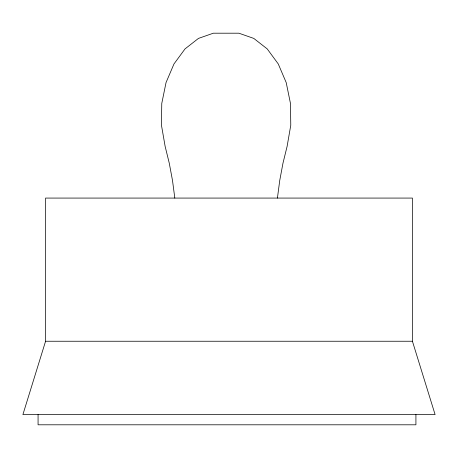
<?xml version="1.0" encoding="UTF-8"?>
<svg xmlns="http://www.w3.org/2000/svg" width="458" height="458" viewBox="0 0 458 458"><rect width="100%" height="100%" fill="white"/><g stroke="black" fill="none" stroke-linecap="round" stroke-linejoin="round"><path stroke-width="0.69" d="M277.422 198.074L279.735 180.498L282.97 163.214L287.114 146.331L290.778 125.211L290.469 103.462L286.204 82.572L278.269 63.96L267.209 48.897L253.778 38.403L238.887 33.199L213.354 33.199L198.463 38.403L185.032 48.897L173.971 63.96L166.036 82.572L161.766 103.462L161.456 125.211L165.126 146.331L169.271 163.214L172.506 180.498L174.813 198.074M45.571 341.244L22.9 414.587L435.1 414.587L412.429 341.244L412.429 198.074L45.571 198.074L45.571 341.244L412.429 341.244M415.921 414.587L415.921 424.801L38.071 424.801L38.071 414.587"/></g></svg>
